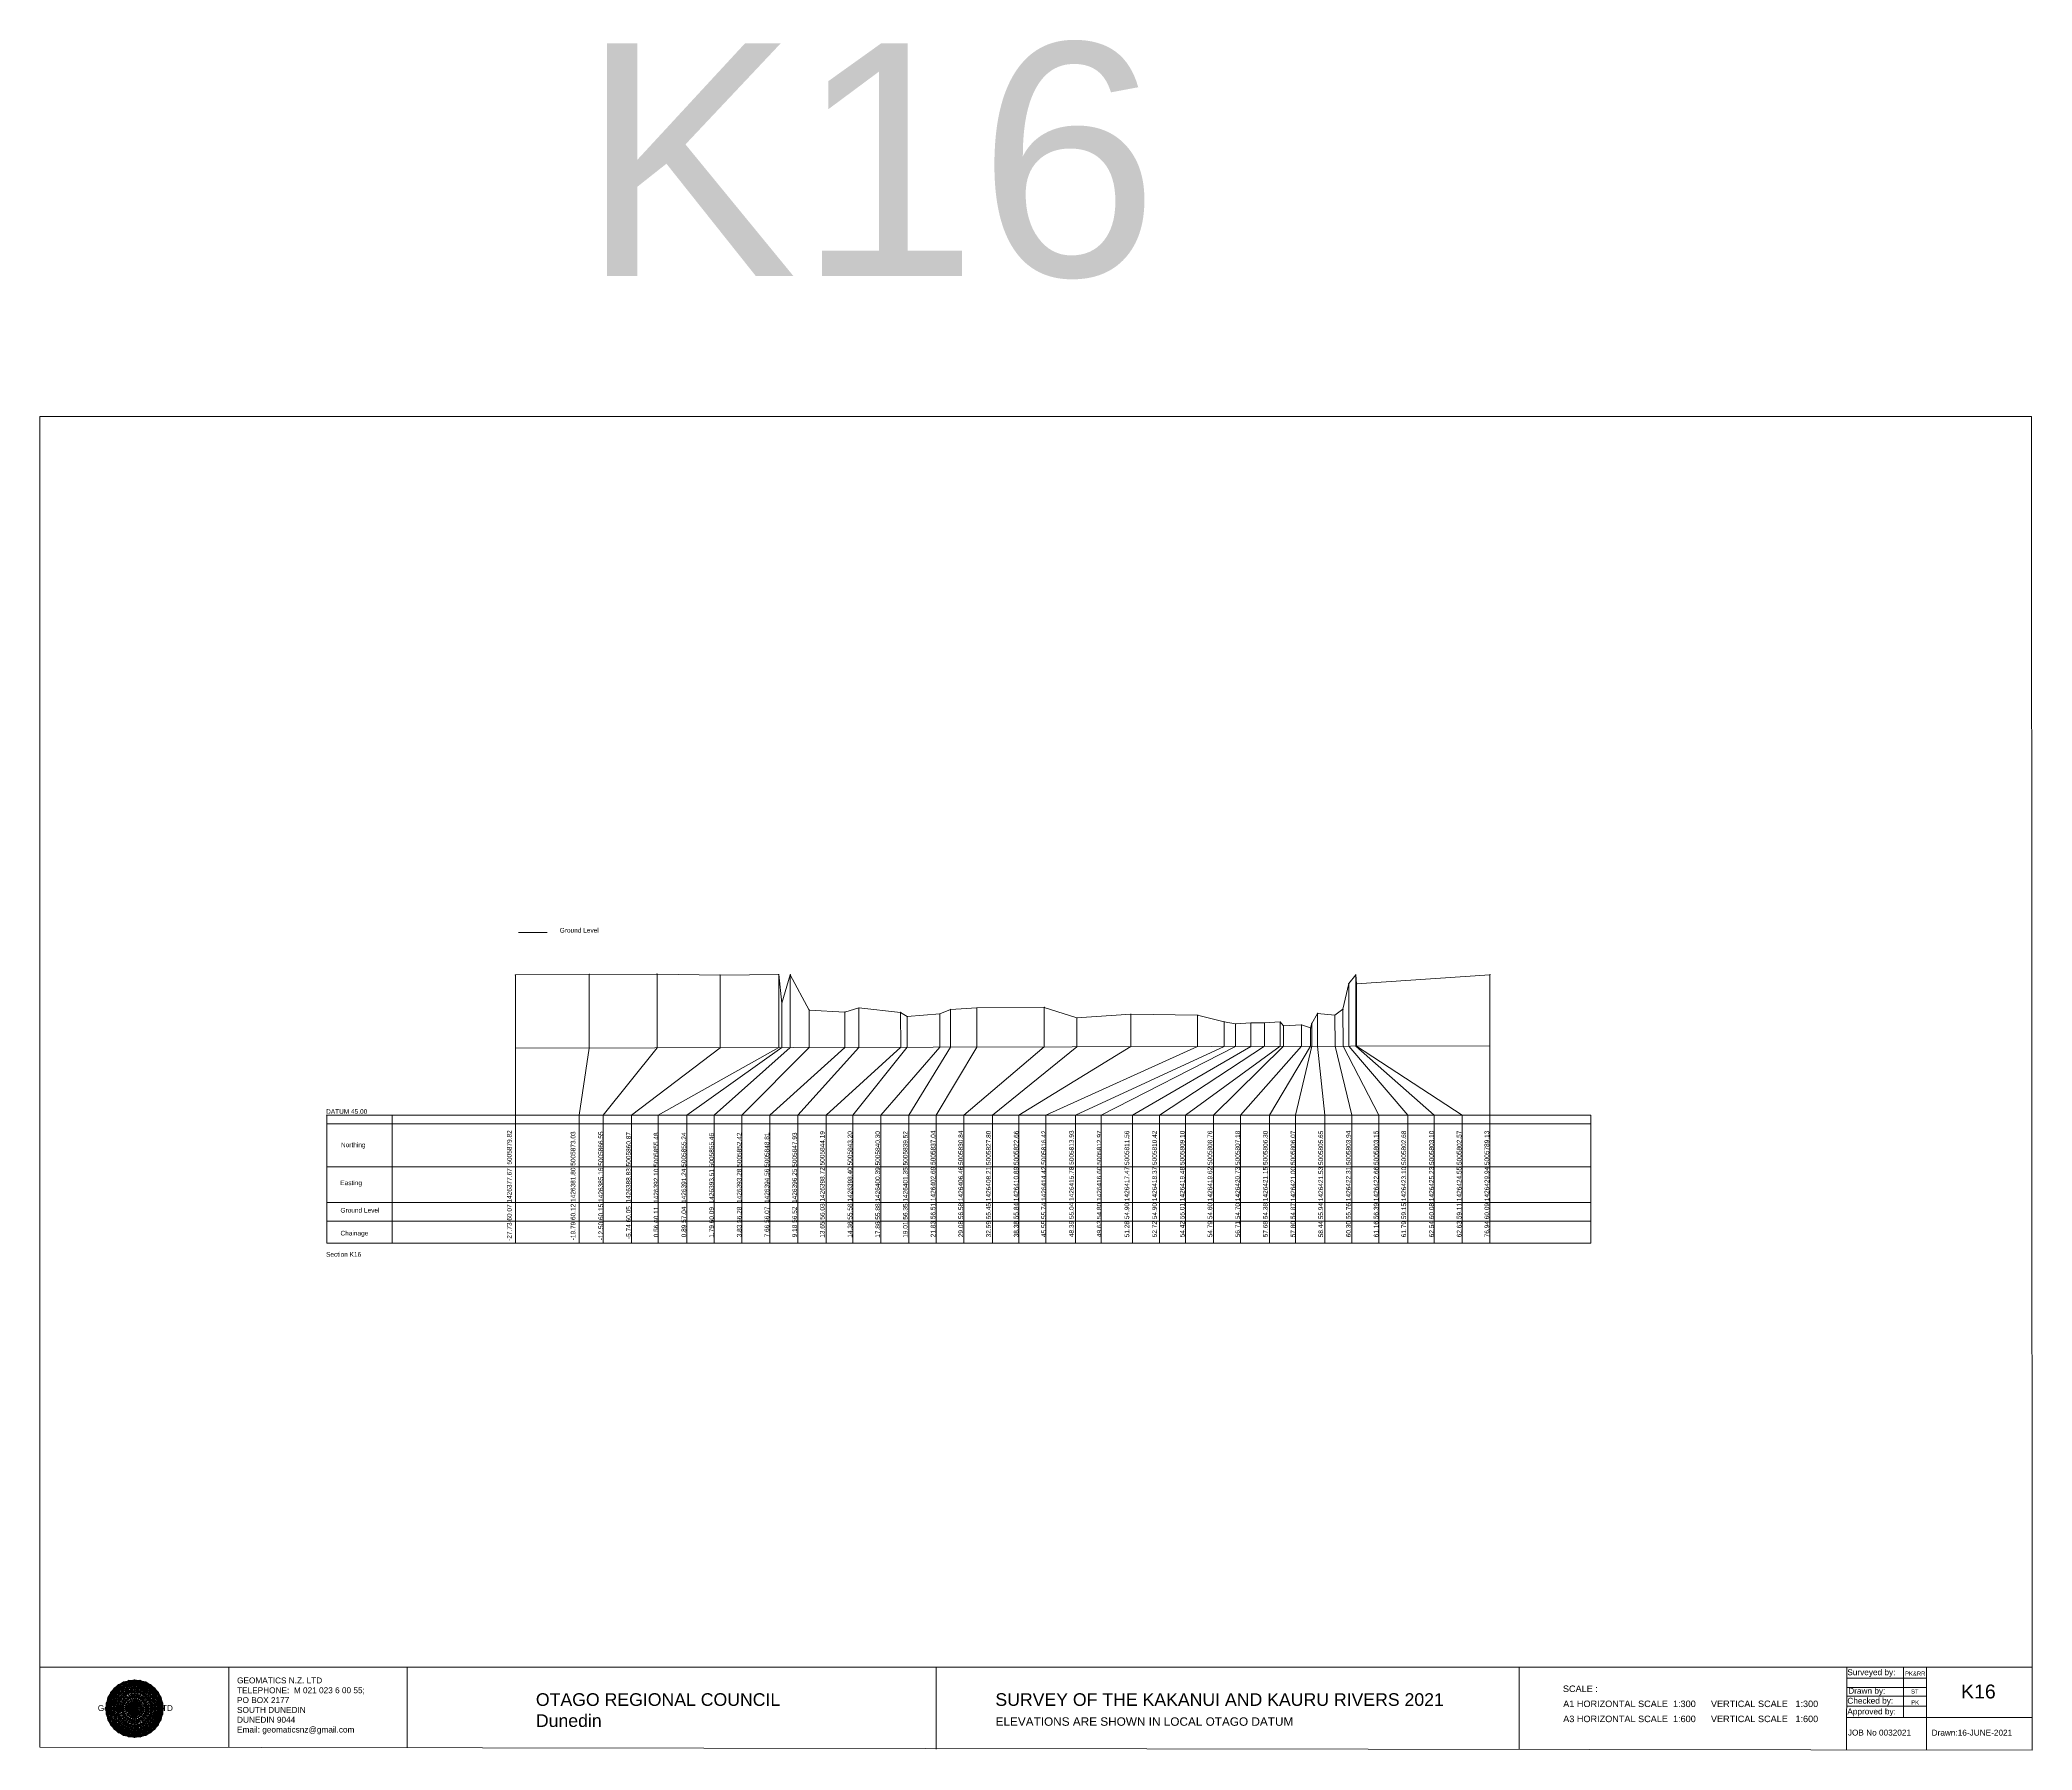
# Model space of a CAD drawing. Header units: millimetres. Extents: x -13804604 to 13046302109, y -19137686871 to 1424964600.
# Drawn here: x -1560652 to -1346653, y -23210 to 160512 of the extents above; entities that cross this region are included whole.
import ezdxf

# ---------------------------------------------------------------- set-up
doc = ezdxf.new("R2010")
doc.units = ezdxf.units.MM
doc.header["$PDMODE"] = 35
doc.header["$PDSIZE"] = 20
doc.layers.get('0').update_dxf_attribs({"lineweight": 0})
doc.layers.add('geo', color=7, linetype='Continuous', lineweight=0)
doc.styles.get("Standard").update_dxf_attribs({"font": 'arial.ttf'})

# ---------------------------------------------------------------- blocks, each defined once
blk = doc.blocks.new('Geomatics_Circle_SPT')
at = {"layer": 'geo', "color": 2, "linetype": 'Continuous', "lineweight": 0}
for p, q in [((0, 25.2), (-25.2, 0)), ((-24.7, 4.9), (-4.9, 24.7)), ((-24.7, -4.9), (4.9, 24.7)), ((-9.7, 23.3), (-23.3, 9.6)), ((9.7, 23.3), (-23.3, -9.7)), ((-21, 14), (-14, 21)), ((-21, -14), (14, 21)), ((0, 0), (-17.8, 17.8)), ((-14, 21), (21, -14)), ((23.3, -9.7), (-9.7, 23.3)), ((-4.9, 24.7), (24.7, -4.9)), ((25.2, 0), (0, 25.2)), ((0, 0), (17.8, 17.8)), ((4.9, 24.7), (24.7, 4.9)), ((23.3, 9.7), (9.7, 23.3)), ((14, 21), (21, 14)), ((17.8, 18.1), (17.8, 18.1)), ((4.9, -24.7), (-24.7, 4.9)), ((-24.7, 0), (0, -24.7)), ((-23.3, 9.7), (9.7, -23.3)), ((14, -21), (-21, 14)), ((0, 0), (-17.8, -17.8)), ((21, 14), (-14, -21)), ((-9.7, -23.3), (23.3, 9.7)), ((24.7, 4.9), (-4.9, -24.7)), ((0, 0), (17.8, -17.8)), ((0, -24.8), (25.2, 0)), ((-4.9, -24.7), (-24.7, -4.9)), ((-23.3, -9.7), (-9.7, -23.3)), ((-14, -21), (-21, -14)), ((24.7, -4.9), (4.9, -24.7)), ((9.7, -23.3), (23.3, -9.7)), ((21, -14), (14, -21)), ((-17.8, -17.8), (-17.8, -17.8)), ((4.9, -24.7), (4.9, -24.7)), ((18.1, -17.8), (18.1, -17.8))]:
    blk.add_line(p, q, dxfattribs=at)
at = {"layer": 'geo', "color": 1, "linetype": 'Continuous', "lineweight": 0}
for p, q in [((-25.2, 0), (9.7, 23.3)), ((-25.2, 0), (-9.6, 23.3)), ((-4.9, 24.8), (-24.7, -4.9)), ((4.9, 24.7), (-24.7, 4.9)), ((14, 21), (-24.7, -4.9)), ((-14, 21), (-24.7, 4.9)), ((-23.3, 9.7), (0, 25.2)), ((-23.3, -9.6), (0, 25.2)), ((-23.3, -9.6), (17.8, 17.8)), ((-23.3, 9.7), (-17.8, 17.9)), ((-23.3, -9.6), (-17.8, 17.9)), ((-23.3, 9.7), (17.8, 17.8)), ((4.9, 24.8), (-21, -14)), ((-4.9, 24.7), (-21, 14)), ((14, 21), (-21, 14)), ((-14, 21), (-21, -14)), ((-17.9, 17.6), (-17.9, 17.6)), ((-17.8, 17.8), (9.7, 23.3)), ((-17.8, 17.8), (-9.6, 23.3)), ((-17.8, -17.8), (9.7, 23.3)), ((-17.8, -17.8), (-9.7, 23.3)), ((-9.7, -23.3), (-17.8, 17.8)), ((-17.8, 17.8), (9.7, -23.3)), ((-17.8, 17.8), (23.3, -9.6)), ((-17.8, 17.8), (23.3, 9.7)), ((4.9, 24.7), (-14, 21)), ((-4.9, 24.7), (-14, -20.9)), ((0, 0), (-14, 21)), ((-14, 21), (-4.9, -24.7)), ((-14, 21), (-14, 21)), ((24.7, -4.9), (-14, 21)), ((21, 14), (-14, 21)), ((-9.8, 23.1), (-9.8, 23.1)), ((-9.7, 23.3), (0, 25.2)), ((-9.7, 23.3), (0, -25.2)), ((-9.7, -23.3), (0, 25.2)), ((-9.6, 23.3), (17.8, -17.8)), ((-9.6, 23.3), (25.2, 0)), ((-9.6, 23.3), (17.8, 17.8)), ((-9.6, -23.3), (17.8, 17.9)), ((0, 0), (-4.9, 24.7)), ((-4.9, 24.7), (-4.9, 24.7)), ((21, -14), (-4.9, 24.7)), ((24.8, 4.9), (-4.9, 24.7)), ((14, 21), (-4.9, 24.7)), ((-0.2, 25.1), (-0.2, 25.1)), ((0, 25.2), (9.7, -23.3)), ((0, 25.2), (23.3, -9.7)), ((0, 25.2), (23.3, 9.7)), ((0, 25.2), (9.7, 23.3)), ((0, 0), (4.9, 24.7)), ((0, -25.2), (9.7, 23.3)), ((0, 0), (14, 21)), ((21, 14), (4.9, 24.8)), ((14, -21), (4.9, 24.7)), ((24.7, -4.9), (4.9, 24.7)), ((4.9, 24.7), (4.9, 24.7)), ((4.9, -24.7), (14, 21)), ((9.4, 23.3), (9.4, 23.3)), ((9.7, 23.3), (17.8, -17.8)), ((9.7, 23.3), (25.2, 0)), ((9.7, 23.3), (17.8, 17.9)), ((17.8, 17.8), (9.7, -23.3)), ((21, -14), (14, 21)), ((24.7, 4.9), (14, 21)), ((14, 21), (14, 21)), ((17.6, 17.9), (17.6, 17.9)), ((17.8, 17.8), (23.3, -9.7)), ((17.8, 17.8), (23.3, 9.7)), ((-25.2, 0), (23.3, 9.7)), ((-25.2, 0), (-23.3, 9.7)), ((-23.3, -9.7), (-25.2, 0)), ((-9.6, -23.3), (-25.2, 0)), ((9.7, -23.3), (-25.2, 0)), ((21, 14), (-24.7, 4.9)), ((-21, 14), (-24.7, -4.9)), ((0, 0), (-24.7, 4.9)), ((-24.7, 4.9), (-21, -14)), ((-24.7, 4.9), (-4.9, -24.7)), ((-24.7, 4.9), (14, -21)), ((-24.7, 4.9), (-24.7, 4.9)), ((0, 0), (-24.7, -4.9)), ((-17.8, -17.8), (-23.3, 9.7)), ((0, -25.2), (-23.3, 9.7)), ((-23.3, 9.7), (17.8, -17.8)), ((-23.3, 9.7), (25.2, 0)), ((-23.3, 9.4), (-23.3, 9.4)), ((-23.3, -9.7), (25.2, 0)), ((0, 0), (-21, 14)), ((-21, 14), (-14, -21)), ((-21, 14), (4.9, -24.7)), ((-21, 14), (-21, 14)), ((24.7, 4.9), (-21, 14)), ((0, 0), (-21, -14)), ((-17.8, -17.8), (23.3, 9.7)), ((-14, -21), (24.7, 4.9)), ((0, 0), (-14, -21)), ((25.2, 0), (-9.6, -23.3)), ((-4.9, -24.7), (21, 14)), ((0, 0), (-4.9, -24.7)), ((0, 0), (21, 14)), ((23.3, 9.7), (0, -25.2)), ((0, 0), (24.8, 4.9)), ((0, 0), (4.9, -24.7)), ((0, 0), (14, -21)), ((0, 0), (21, -14)), ((0, 0), (24.8, -4.9)), ((4.9, -24.7), (24.7, 4.9)), ((25.2, 0), (9.7, -23.3)), ((14, -21), (21, 14)), ((23.3, 9.7), (17.8, -17.8)), ((24.7, -4.9), (21, 14)), ((21, 14), (21, 14)), ((21, -14), (24.7, 4.9)), ((23.1, 9.8), (23.1, 9.8)), ((23.3, 9.7), (25.2, 0)), ((25.2, 0), (23.3, -9.6)), ((24.7, 4.9), (24.7, 4.9)), ((25.1, 0.2), (25.1, 0.2)), ((-25.2, 0), (23.3, -9.7)), ((-25.1, -0.2), (-25.1, -0.2)), ((-24.7, -4.9), (-24.7, -4.9)), ((-24.7, -4.9), (-14, -21)), ((-24.7, -4.9), (4.9, -24.7)), ((-24.7, -4.9), (21, -14)), ((-17.8, -17.8), (-23.3, -9.7)), ((0, -25.2), (-23.3, -9.6)), ((17.8, -17.8), (-23.3, -9.6)), ((-23.1, -9.8), (-23.1, -9.8)), ((-21, -14), (24.7, -4.9)), ((-21, -14), (-21, -14)), ((-21, -14), (-4.9, -24.7)), ((-21, -14), (14, -21)), ((23.3, -9.7), (-17.8, -17.8)), ((-14, -21), (21, -14)), ((-4.9, -24.7), (24.7, -4.9)), ((23.3, -9.6), (0, -25.2)), ((4.9, -24.7), (21, -14)), ((14, -21), (24.7, -4.9)), ((23.3, -9.6), (17.8, -17.8)), ((21, -14), (21, -14)), ((23.3, -9.4), (23.3, -9.4)), ((24.7, -4.9), (24.7, -4.9)), ((-9.6, -23.3), (-17.8, -17.8)), ((9.7, -23.3), (-17.8, -17.8)), ((-17.6, -17.9), (-17.6, -17.9)), ((-14, -21), (-14, -21)), ((-14, -21), (4.9, -24.7)), ((17.8, -17.8), (-9.7, -23.3)), ((0, -25.2), (-9.7, -23.3)), ((-9.4, -23.3), (-9.4, -23.3)), ((-4.9, -24.7), (14, -21)), ((-4.9, -24.7), (-4.9, -24.7)), ((9.7, -23.3), (0, -25.2)), ((0.2, -25.1), (0.2, -25.1)), ((4.9, -24.7), (4.9, -24.7)), ((17.8, -17.8), (9.7, -23.3)), ((9.8, -23.1), (9.8, -23.1)), ((14, -21), (14, -21)), ((17.9, -17.6), (17.9, -17.6))]:
    blk.add_line(p, q, dxfattribs=at)
at = {"layer": 'geo', "color": 114, "linetype": 'Continuous', "lineweight": 0}
for p, q in [((17.9, 17.8), (-25.2, 0)), ((-24.7, 4.9), (14, 21)), ((9.7, 23.3), (-23.3, 9.7)), ((-20.9, 14), (4.9, 24.7)), ((0, 25.2), (-17.8, 17.8)), ((-17.8, 17.8), (0, -25.2)), ((-14, 21), (-4.9, 24.7)), ((4.9, -24.7), (-14, 21)), ((0, 0), (-9.7, 23.3)), ((-4.9, 24.7), (14, -21)), ((17.8, -17.8), (0, 25.2)), ((0, 0), (9.7, 23.3)), ((4.9, 24.7), (21, -14)), ((23.3, -9.7), (9.7, 23.3)), ((14, 21), (24.7, -4.9)), ((25.2, 0), (17.8, 17.8)), ((-24.7, -4.9), (21, 14)), ((-14, -21), (-24.7, 4.9)), ((0, 0), (-23.3, 9.7)), ((-23.3, 9.7), (-9.7, -23.3)), ((0, 0), (-23.3, -9.7)), ((-4.9, -24.7), (-21, 14)), ((24.8, 4.9), (-20.9, -14)), ((0, 0), (-9.7, -23.3)), ((0, 0), (23.3, 9.7)), ((0, 0), (9.7, -23.3)), ((0, 0), (23.3, -9.7)), ((21, 14), (24.7, 4.9)), ((-25.2, 0), (-17.8, -17.8)), ((-21, -14), (-24.7, -4.9)), ((-17.8, -17.8), (25.2, 0)), ((24.8, -4.9), (-14, -21)), ((-9.6, -23.3), (23.3, -9.7)), ((21, -14), (-4.9, -24.8)), ((0, -25.2), (17.9, -17.8)), ((14, -21), (4.9, -24.8))]:
    blk.add_line(p, q, dxfattribs=at)
at = {"layer": 'geo', "color": 250, "linetype": 'Continuous', "lineweight": 0}
for p, q in [((-17.8, 17.8), (17.8, 17.8)), ((-17.8, -17.8), (-17.8, 17.8)), ((-14, 21), (-14, 21)), ((14, 21), (-14, 21)), ((-14, 20.9), (-14, -21)), ((-9.7, 23.3), (9.7, 23.3)), ((-9.7, -23.3), (-9.7, 23.3)), ((-4.9, 24.7), (4.9, 24.7)), ((-4.9, 24.7), (-4.9, -24.7)), ((0, 0), (0, 25.2)), ((4.9, 24.7), (4.9, -24.7)), ((9.7, -23.3), (9.7, 23.3)), ((14, 21), (14, -21)), ((17.8, -17.8), (17.8, 17.8)), ((0, 0), (-25.2, 0)), ((24.7, 4.9), (-24.7, 4.9)), ((-24.7, 4.9), (-24.7, -4.9)), ((-23.3, 9.7), (23.3, 9.7)), ((-23.3, 9.7), (-23.3, 9.7)), ((-23.3, -9.7), (-23.3, 9.7)), ((21, 14), (-21, 14)), ((-21, 14), (-21, -14)), ((0, 0), (0, -25.2)), ((0, 0), (25.2, 0)), ((21, 14), (21, 14)), ((21, -14), (21, 14)), ((23.3, 9.7), (23.3, -9.7)), ((24.7, 4.9), (24.7, 4.9)), ((24.7, -4.9), (24.7, 4.9)), ((-24.7, -4.9), (24.7, -4.9)), ((23.3, -9.7), (-23.3, -9.7)), ((-21, -14), (21, -14)), ((17.8, -17.8), (-17.8, -17.8)), ((-14, -21), (14, -21)), ((9.7, -23.3), (-9.7, -23.3)), ((-4.9, -24.7), (4.9, -24.7))]:
    blk.add_line(p, q, dxfattribs=at)
blk = doc.blocks.new('GeomaticsNZ TITLE BLOCK')
at = {"color": 7, "linetype": 'Continuous', "lineweight": 0}
for p, q in [((0, 94.9), (0, 1579.2)), ((0, 1579.2), (2363.4, 1579.2)), ((2363.4, 1579.2), (2364, 94.9)), ((2364, 94.9), (0, 94.9)), ((0, 94.9), (0, 0)), ((15.9, 94.9), (2364, 94.9)), ((224.3, 95.2), (224.3, -0.3)), ((2364, 94.9), (382.6, 94.9)), ((435.8, 95.2), (435.8, -0.7)), ((1063.4, 94.9), (1063.4, -2.4)), ((1755.4, 94.9), (1755.4, -2.6)), ((2143.9, 94.9), (2143.7, -3)), ((2211.5, 94.9), (2211.5, 36.1)), ((2238.6, 94.8), (2238.6, -3.2)), ((2364, -3.5), (2364, 94.9)), ((2143.9, 81.9), (2238.6, 81.7)), ((2143.9, 71), (2238.6, 71)), ((2143.6, 60.4), (2238.6, 60.4)), ((2143.8, 48.6), (2238.6, 48.6)), ((2143.8, 35.4), (2364, 35.3)), ((0, 0), (2364, -3.5))]:
    blk.add_line(p, q, dxfattribs=at)
at = {"color": 7, "linetype": 'Continuous', "lineweight": 0, "xscale": 1.36, "yscale": 1.36, "zscale": 1.36}
blk.add_blockref('Geomatics_Circle_SPT', (112.4, 45.7), dxfattribs=at)
at = {"color": 7, "linetype": 'Continuous', "lineweight": 0}
for s, p in [('PK&RR', (2213.2, 84.8)), ('ST', (2220.3, 63.6)), ('PK', (2220.4, 50.6))]:
    blk.add_text(s, height=5, dxfattribs=at).set_placement(p)
at = {"color": 7, "linetype": 'Continuous', "lineweight": 0, "attachment_point": 1}
for s, width, heights, insert, char_height in [('{\\C256;GEOMATICS N.Z. LTD                   \\PTELEPHONE:  M 021 023 6 00 55;\\PPO BOX 2177\\PSOUTH DUNEDIN\\PDUNEDIN 9044\\PEmail: geomaticsnz@gmail.com}', 3535.727, [94.7], (234, 82.7), 7), ('{\\C256;Surveyed by:}', 3535.727, [0], (2144.7, 92.4), 7), ('{\\C256;Geomatics N.Z. LTD                   }', 125.079, [15.8], (68.8, 49.9), 7), ('{\\C256;OTAGO REGIONAL COUNCIL\\PDunedin}', 3535.727, [0], (588.6, 64), 15), ('{\\C256;SURVEY OF THE KAKANUI AND KAURU RIVERS 2021}', 3535.727, [0], (1133.8, 64), 15), ('{\\C256;Checked by:}', 3535.727, [0], (2144.7, 58.6), 7), ('{\\C256;Drawn by:}', 3535.727, [0], (2145.8, 70.4), 7), ('{\\C256;ELEVATIONS ARE SHOWN IN LOCAL OTAGO DATUM}', 3535.727, [0], (1134.1, 35.4), 10), ('{\\C256;Approved by:}', 3535.727, [0], (2144.7, 45.9), 7), ('{\\C256;JOB No 0032021}', 3535.727, [0], (2145.3, 20.8), 7), ('{\\C256;Drawn:16-JUNE-2021}', 3535.727, [0], (2244.7, 20.7), 7)]:
    blk.add_mtext_dynamic_manual_height_columns(s, width=width, gutter_width=159, heights=heights, dxfattribs=dict(at, insert=insert, char_height=char_height))

msp = doc.modelspace()

# ---------------------------------------------------------------- linework, layer by layer
at = {"color": 1, "linetype": 'Continuous', "lineweight": 0}
msp.add_line((-1509241.611, 64633.766), (-1506169.439, 64633.766), dxfattribs=at)
at = {"color": 7, "linetype": 'Continuous', "lineweight": 0}
for p, q in [((-1509577.674, 60071), (-1509577.674, 31248.305)), ((-1501631.151, 60121), (-1501631.151, 52205.516)), ((-1494346.641, 60151), (-1494346.641, 52224.91)), ((-1487585.836, 60052), (-1487585.836, 52242.908)), ((-1481280.785, 60112), (-1481280.785, 52259.694)), ((-1480052.221, 60092), (-1480052.221, 52262.965)), ((-1419303.101, 60075), (-1419303.101, 52424.693)), ((-1404900.465, 60085), (-1404900.465, 31248.305)), ((-1420054.071, 59145), (-1420054.071, 52422.693)), ((-1419213.011, 59105), (-1419213.011, 52424.933)), ((-1480951.45, 57042), (-1480951.45, 52260.571)), ((-1478013.235, 56282), (-1478013.235, 52268.393)), ((-1474186.482, 56072), (-1474186.482, 52278.581)), ((-1472667.527, 56522), (-1472667.527, 52282.624)), ((-1463986.983, 55883), (-1463986.983, 52305.734)), ((-1462835.228, 56353), (-1462835.228, 52308.8)), ((-1460017.61, 56513), (-1460017.61, 52316.301)), ((-1452762.842, 56583), (-1452762.842, 52335.615)), ((-1443464.04, 55844), (-1443464.04, 52360.371)), ((-1436294.882, 55744), (-1436294.882, 52379.457)), ((-1423409.881, 55935), (-1423409.881, 52413.76)), ((-1467482.827, 55583), (-1467482.827, 52296.427)), ((-1449255.19, 55453), (-1449255.19, 52344.953)), ((-1433458.224, 55044), (-1433458.224, 52387.009)), ((-1430561.26, 54904), (-1430561.26, 52394.721)), ((-1429123.378, 54904), (-1429123.378, 52398.549)), ((-1427422.975, 55014), (-1427422.975, 52403.076)), ((-1427059.023, 54604), (-1427059.023, 52404.045)), ((-1425133.979, 54695), (-1425133.979, 52409.17)), ((-1424162.799, 54375), (-1424162.799, 52411.755)), ((-1424040.672, 54865), (-1424040.672, 52412.08)), ((-1509577.674, 52184.361), (-1404900.465, 52463.036)), ((-1501631.151, 52205.516), (-1502710.329, 45000)), ((-1494346.641, 52224.91), (-1500147.654, 45000)), ((-1487585.836, 52242.908), (-1497091.993, 45000)), ((-1481280.785, 52259.694), (-1494218.869, 45000)), ((-1480951.45, 52260.571), (-1491142.229, 45000)), ((-1480052.221, 52262.965), (-1488205.488, 45000)), ((-1478013.235, 52268.393), (-1485255.985, 45000)), ((-1474186.482, 52278.581), (-1482255.627, 45000)), ((-1472667.527, 52282.624), (-1479231.484, 45000)), ((-1467482.827, 52296.427), (-1473328.418, 45000)), ((-1463986.983, 52305.734), (-1470318.198, 45000)), ((-1467307.978, 45000), (-1462835.228, 52308.8)), ((-1464380.906, 45000), (-1460017.61, 52316.301)), ((-1461408.489, 45000), (-1452762.842, 52335.615)), ((-1449255.19, 52344.953), (-1458330.398, 45000)), ((-1455490.726, 45000), (-1443464.04, 52360.371)), ((-1452580.38, 45000), (-1436294.882, 52379.457)), ((-1433458.224, 52387.009), (-1449409.763, 45000)), ((-1430561.26, 52394.721), (-1443273.981, 45000)), ((-1429123.378, 52398.549), (-1440404.241, 45000)), ((-1427422.975, 52403.076), (-1437607.981, 45000)), ((-1427059.023, 52404.045), (-1434589.833, 45000)), ((-1425133.979, 52409.17), (-1431683.064, 45000)), ((-1424162.799, 52411.755), (-1428579.642, 45000)), ((-1424040.672, 52412.08), (-1425782.124, 45000)), ((-1423409.881, 52413.76), (-1422613.054, 45000)), ((-1420054.071, 52422.693), (-1413723.552, 45000)), ((-1419303.101, 52424.693), (-1410888.328, 45000)), ((-1419213.011, 52424.933), (-1407880.429, 45000)), ((-1529832.987, 45000), (-1529832.987, 31248.305)), ((-1529832.987, 45000), (-1394063.772, 45000)), ((-1522819.838, 45000), (-1522819.838, 31248.305)), ((-1502710.329, 31248.305), (-1502710.329, 45000)), ((-1500147.654, 31248.305), (-1500147.654, 45000)), ((-1497091.993, 31248.305), (-1497091.993, 45000)), ((-1494218.869, 31248.305), (-1494218.869, 45000)), ((-1491142.229, 31248.305), (-1491142.229, 45000)), ((-1488205.488, 31248.305), (-1488205.488, 45000)), ((-1485255.985, 31248.305), (-1485255.985, 45000)), ((-1482255.627, 31248.305), (-1482255.627, 45000)), ((-1479231.484, 31248.305), (-1479231.484, 45000)), ((-1473328.418, 31248.305), (-1473328.418, 45000)), ((-1470318.198, 31248.305), (-1470318.198, 45000)), ((-1467307.978, 31248.305), (-1467307.978, 45000)), ((-1464380.906, 31248.305), (-1464380.906, 45000)), ((-1461408.489, 31248.305), (-1461408.489, 45000)), ((-1458330.398, 31248.305), (-1458330.398, 45000)), ((-1455490.726, 31248.305), (-1455490.726, 45000)), ((-1452580.38, 31248.305), (-1452580.38, 45000)), ((-1449409.763, 31248.305), (-1449409.763, 45000)), ((-1443273.981, 31248.305), (-1443273.981, 45000)), ((-1440404.241, 31248.305), (-1440404.241, 45000)), ((-1437607.981, 31248.305), (-1437607.981, 45000)), ((-1434589.833, 31248.305), (-1434589.833, 45000)), ((-1431683.064, 31248.305), (-1431683.064, 45000)), ((-1428579.642, 31248.305), (-1428579.642, 45000)), ((-1425782.124, 31248.305), (-1425782.124, 45000)), ((-1422613.054, 31248.305), (-1422613.054, 45000)), ((-1419744.765, 31248.305), (-1419744.765, 45000)), ((-1416810.828, 31248.305), (-1416810.828, 45000)), ((-1413723.552, 31248.305), (-1413723.552, 45000)), ((-1410888.328, 31248.305), (-1410888.328, 45000)), ((-1407880.429, 31248.305), (-1407880.429, 45000)), ((-1394063.772, 45000), (-1394063.772, 31248.305)), ((-1529832.987, 44076.552), (-1394063.772, 44076.552)), ((-1529832.987, 39458.613), (-1394063.772, 39458.613)), ((-1529832.987, 35602.182), (-1394063.772, 35602.182)), ((-1529832.987, 33627.919), (-1394063.772, 33627.919)), ((-1529832.987, 31248.305), (-1394063.772, 31248.305)), ((-1526651.824, 29878.784), (-1526651.824, 29878.784))]:
    msp.add_line(p, q, dxfattribs=at)
at = {"color": 1, "linetype": 'Continuous', "lineweight": 0}
msp.add_lwpolyline([(-1509577.674, 60071), (-1501631.151, 60121), (-1494346.641, 60151), (-1487585.836, 60052), (-1481280.785, 60112), (-1480951.45, 57042), (-1480052.221, 60092), (-1478013.235, 56282), (-1474186.482, 56072), (-1472667.527, 56522), (-1468194.104, 56033), (-1467482.827, 55583), (-1463986.983, 55883), (-1462835.228, 56353), (-1460017.61, 56513), (-1452762.842, 56583), (-1449255.19, 55453), (-1443464.04, 55844), (-1436294.882, 55744), (-1433458.224, 55044), (-1432217.38, 54804), (-1430561.26, 54904), (-1429123.378, 54904), (-1427422.975, 55014), (-1427059.023, 54604), (-1425133.979, 54695), (-1424162.799, 54375), (-1424040.672, 54865), (-1423409.881, 55935), (-1421540.628, 55755), (-1420682.068, 56385), (-1420054.071, 59145), (-1419303.101, 60075), (-1419213.011, 59105), (-1404900.465, 60085)], dxfattribs=at)
at = {"color": 7, "linetype": 'Continuous', "lineweight": 0}
for points in [[(-1468194.104, 56033), (-1468184.151, 52294.56), (-1476200.331, 45000), (-1476200.331, 31248.305)], [(-1421540.628, 55755), (-1421531.746, 52418.76), (-1419744.765, 45000)], [(-1432217.38, 54804), (-1432210.955, 52390.329), (-1446638.078, 45000), (-1446638.078, 31248.305)]]:
    msp.add_lwpolyline(points, dxfattribs=at)
msp.add_lwpolyline([(-1420682.068, 56385), (-1420671.516, 52421.05), (-1416810.828, 45000)])
at = {"linetype": 'Continuous', "lineweight": 0}
for p in [(-1509577.674, 60071), (-1501631.151, 60121), (-1494346.641, 60151), (-1487585.836, 60052), (-1481280.785, 60112), (-1480052.221, 60092), (-1419303.101, 60075), (-1404900.465, 60085), (-1420054.071, 59145), (-1419213.011, 59105), (-1480951.45, 57042), (-1478013.235, 56282), (-1474186.482, 56072), (-1472667.527, 56522), (-1468194.104, 56033), (-1463986.983, 55883), (-1462835.228, 56353), (-1460017.61, 56513), (-1452762.842, 56583), (-1443464.04, 55844), (-1436294.882, 55744), (-1423409.881, 55935), (-1421540.628, 55755), (-1420682.068, 56385), (-1467482.827, 55583), (-1449255.19, 55453), (-1433458.224, 55044), (-1432217.38, 54804), (-1430561.26, 54904), (-1429123.378, 54904), (-1427422.975, 55014), (-1427059.023, 54604), (-1425133.979, 54695), (-1424162.799, 54375), (-1424040.672, 54865), (-1529832.987, 45000)]:
    msp.add_point(p, dxfattribs=at)

# ---------------------------------------------------------------- block references
at = {"color": 7, "linetype": 'Continuous', "lineweight": 0, "xscale": 90.52460151977424, "yscale": 90.52460151977424, "zscale": 90.52460151977424}
msp.add_blockref('GeomaticsNZ TITLE BLOCK', (-1560651.888, -22888.858), dxfattribs=at)

# ---------------------------------------------------------------- texts
at = {"color": 7, "linetype": 'Continuous', "lineweight": 0}
for s, height, p in [('Ground Level', 500, (-1504810.666, 64611.562)), ('DATUM 45.00', 500, (-1529903.734, 45146.766)), ('Northing', 500, (-1528306.728, 41560.657)), ('Easting', 500, (-1528379.533, 37481.59)), ('Ground Level', 500, (-1528361.456, 34533.521)), ('Chainage', 500, (-1528359.069, 32077.102)), ('Section K16', 500, (-1529903.745, 29797.682)), ('SCALE :  ', 700, (-1397055.23, -16965.385)), ('K16', 1500, (-1354293.562, -17657.439)), ('A1 HORIZONTAL SCALE  1:300      VERTICAL SCALE   1:300 ', 700, (-1397022.829, -18583.064)), ('A3 HORIZONTAL SCALE  1:600      VERTICAL SCALE   1:600 ', 700, (-1397022.829, -20200.743))]:
    msp.add_text(s, height=height, dxfattribs=at).set_placement(p)
for s, p in [('-27.73 60.07 1426377.67  5005879.82', (-1509975.586, 31494.792)), ('-19.79 60.12 1426381.80 5005873.03', (-1503127.273, 31565.756)), ('-12.50 60.15 1426385.16 5005866.55', (-1500152.926, 31565.756)), ('-5.74 60.05  1426388.83 5005860.87', (-1497178.579, 31691.414)), (' 0.56 60.11  1426392.10 5005855.48', (-1494204.231, 31684.593)), (' 0.89 57.04  1426391.24 5005855.24', (-1491229.884, 31684.593)), (' 1.79 60.09  1426393.51 5005855.46', (-1488255.537, 31637.526)), (' 3.83 56.28  1426393.28 5005852.42', (-1485281.189, 31684.252)), (' 7.66 56.07  1426394.56 5005848.81', (-1482306.842, 31680.5)), (' 9.18 56.52  1426396.25 5005847.93', (-1479332.494, 31684.593)), (' 13.65 56.03 1426398.72 5005844.19', (-1476358.147, 31637.526)), (' 14.36 55.58 1426398.40 5005843.20', (-1473383.8, 31637.526)), (' 17.86 55.88 1426400.39 5005840.30', (-1470409.452, 31637.526)), (' 19.01 56.35 1426401.35 5005839.52', (-1467435.105, 31637.526)), (' 21.83 56.51 1426402.69 5005837.04', (-1464460.757, 31693.119)), (' 29.08 56.58 1426406.46 5005830.84', (-1461486.41, 31693.119)), (' 32.59 55.45 1426408.21 5005827.80', (-1458512.063, 31684.252)), (' 38.38 55.84 1426410.89 5005822.66', (-1455537.715, 31684.252)), (' 45.55 55.74 1426414.42 5005816.42', (-1452563.368, 31704.716)), (' 48.39 55.04 1426415.78 5005813.93', (-1449589.362, 31704.716)), (' 49.63 54.80 1426416.60 5005812.97', (-1446615.014, 31704.716)), (' 51.28 54.90 1426417.47 5005811.56', (-1443640.667, 31684.593)), (' 52.72 54.90 1426418.37 5005810.42', (-1440666.661, 31684.593)), (' 54.42 55.01 1426419.48 5005809.10', (-1437692.313, 31684.593)), (' 54.79 54.60 1426419.62 5005808.76', (-1434718.307, 31684.593)), (' 56.71 54.70 1426420.73 5005807.18', (-1431744.301, 31684.593)), (' 57.68 54.38 1426421.15 5005806.30', (-1428769.953, 31684.593)), (' 57.80 54.87 1426421.00 5005806.07', (-1425795.606, 31684.593)), (' 58.44 55.94 1426421.53 5005805.65', (-1422821.599, 31684.593)), (' 60.30 55.76 1426422.31 5005803.94', (-1419847.252, 31687.321)), (' 61.16 56.39 1426422.66 5005803.15', (-1416872.905, 31687.321)), (' 61.79 59.15 1426423.10 5005802.68', (-1413898.557, 31687.321)), (' 62.54 60.08 1426425.23 5005803.10', (-1410924.21, 31687.321)), (' 62.63 59.11 1426424.55 5005802.57', (-1407949.863, 31687.321)), (' 76.94 60.09 1426429.94 5005789.13', (-1404975.515, 31680.5))]:
    msp.add_text(s, height=500, rotation=90, dxfattribs=at).set_placement(p)
at = {"insert": (-1502606.891, 160139.013), "char_height": 25000, "attachment_point": 1}
msp.add_mtext_dynamic_manual_height_columns('K16', width=97508.68034, gutter_width=25000, heights=[0], dxfattribs=at)

doc.saveas('drawing.dxf')
